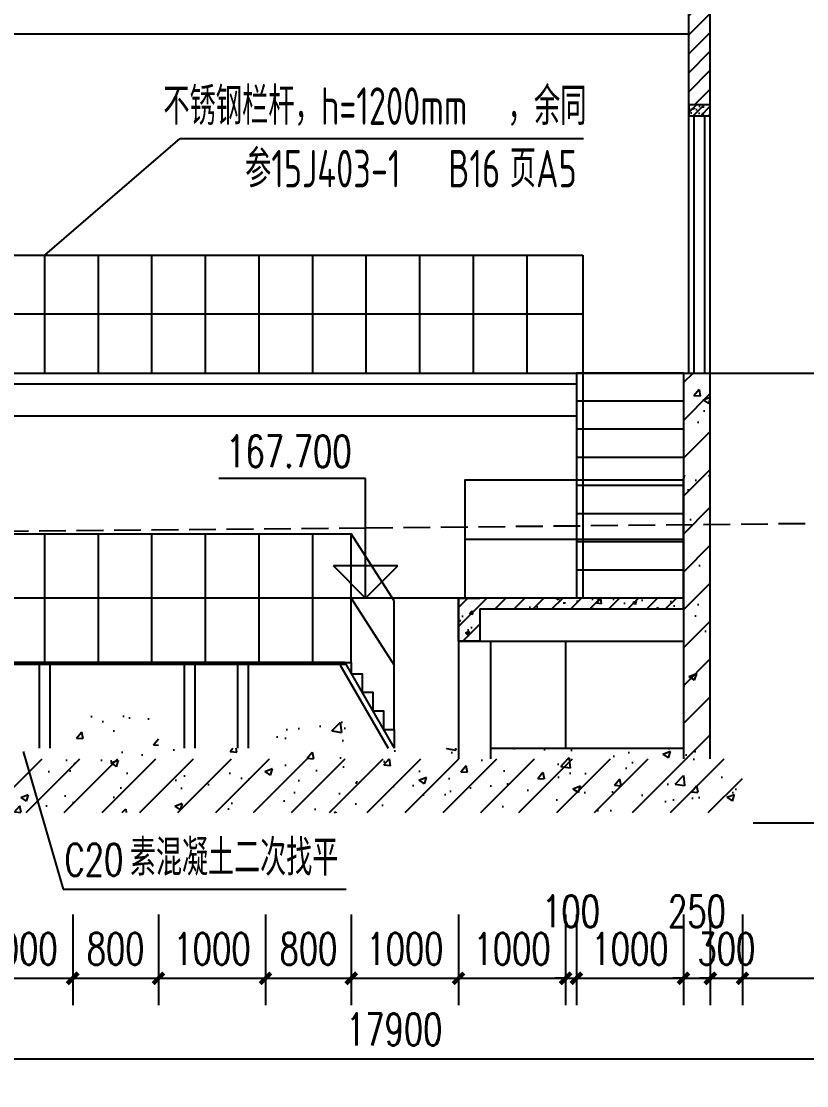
# Model space of a CAD drawing. Header units: millimetres. Extents: x -725 to 2274960, y -506 to 2980382.
# Drawn here: x 2093242 to 2100571, y 2670922 to 2680850 of the extents above; entities that cross this region are included whole.
import ezdxf

# ---------------------------------------------------------------- set-up
doc = ezdxf.new("R2010")
doc.units = ezdxf.units.MM
doc.header["$LTSCALE"] = 1000
doc.linetypes.add('DASH', pattern=[0.35, 0.25, -0.1])
doc.linetypes.add('DOTE', pattern=[2.42, 2, -0.2, 0.02, -0.2])
for name, color, linetype in [('02', 1, 'Continuous'), ('4', 1, 'Continuous'), ('DIM_LEAD', 3, 'Continuous'), ('DOTE', 1, 'DOTE'), ('PUB_DIM', 3, 'Continuous'), ('STAIR', 2, 'Continuous'), ('TWT_DIM', 3, 'Continuous'), ('YHJ_剖面_梁板', 4, 'Continuous'), ('YHJ_平面_砖墙', 4, 'Continuous'), ('YHJ_标高', 3, 'Continuous'), ('YHJ_楼梯', 52, 'Continuous'), ('YHJ_看线', 144, 'Continuous'), ('YHJ_门窗细线', 160, 'Continuous'), ('附属构件', 6, 'Continuous')]:
    doc.layers.add(name, color=color, linetype=linetype)
doc.styles.add('_TCH_DIM', font='SIMPLEX', dxfattribs={"bigfont": 'GBCBIG'})
doc.styles.add('_TCH_DIM_T3', font='SIMPLEX', dxfattribs={"width": 0.705882, "bigfont": 'GBCBIG'})
doc.styles.add('TSSD_Rein', font='tssdeng.shx', dxfattribs={"width": 0.7, "bigfont": 'hztxt.shx'})
doc.dimstyles.new('_TCH_ARCH_M_M&&100', dxfattribs={"dimtxt": 297.5, "dimasz": 100, "dimexe": 250, "dimexo": 300, "dimgap": 126.25, "dimtad": 1, "dimdec": 0, "dimzin": 0, "dimdsep": 46, "dimtxsty": '_TCH_DIM_T3', "dimblk": 'ARCHTICK', "dimcen": 0.09, "dimclrt": 7, "dimazin": 2, "dimtfac": 1, "dimtdec": 0, "dimtix": 1, "dimtmove": 2, "dimatfit": 3, "dimfxl": 75, "dimtolj": 1, "dimtzin": 0, "dimarcsym": 0})
doc.dimstyles.new('_TWT_ARCH&&100', dxfattribs={"dimtxt": 297.5, "dimasz": 100, "dimexe": 250, "dimexo": 300, "dimgap": 126.25, "dimtad": 1, "dimdec": 0, "dimzin": 0, "dimdsep": 46, "dimtxsty": '_TCH_DIM_T3', "dimblk": 'ARCHTICK', "dimcen": 0.09, "dimclrt": 7, "dimazin": 2, "dimtfac": 1, "dimtdec": 0, "dimtix": 1, "dimtmove": 2, "dimatfit": 3, "dimfxl": 75, "dimtolj": 1, "dimtzin": 0, "dimarcsym": 0})

# ---------------------------------------------------------------- blocks, each defined once
blk = doc.blocks.new('_ArchTick')
at = {"color": 0, "linetype": 'ByBlock', "const_width": 0.4}
blk.add_lwpolyline([(-0.5, -0.5), (0.5, 0.5)], dxfattribs=at)
blk = doc.blocks.new('*D216')
at = {"layer": 'Defpoints', "color": 0, "transparency": 16777216}
for p in [(2087771.6, 2672419.9), (2105671.6, 2672419.9), (2105671.6, 2671172.4)]:
    blk.add_point(p, dxfattribs=at)
at = {"layer": 'TWT_DIM', "color": 0, "lineweight": -2, "transparency": 16777216}
for p, q in [((2087771.6, 2672119.9), (2087771.6, 2670922.4)), ((2105671.6, 2672119.9), (2105671.6, 2670922.4)), ((2087771.6, 2671172.4), (2105671.6, 2671172.4))]:
    blk.add_line(p, q, dxfattribs=at)
at = {"layer": 'TWT_DIM', "color": 0, "lineweight": -2, "transparency": 16777216, "xscale": 100, "yscale": 100, "zscale": 100, "rotation": 180}
blk.add_blockref('_ArchTick', (2087771.6, 2671172.4), dxfattribs=at)
at = {"layer": 'TWT_DIM', "color": 0, "lineweight": -2, "transparency": 16777216, "xscale": 100, "yscale": 100, "zscale": 100}
blk.add_blockref('_ArchTick', (2105671.6, 2671172.4), dxfattribs=at)
at = {"layer": 'TWT_DIM', "color": 7, "transparency": 16777216, "insert": (2096721.6, 2671447.4), "char_height": 297.5, "attachment_point": 5, "style": '_TCH_DIM_T3'}
blk.add_mtext('\\A1;17900', dxfattribs=at)
blk = doc.blocks.new('*D230')
at = {"layer": 'Defpoints', "color": 0, "transparency": 16777216}
for p in [(2099971.6, 2672819.9), (2105671.6, 2672819.9), (2105671.6, 2671924.1)]:
    blk.add_point(p, dxfattribs=at)
at = {"layer": 'PUB_DIM', "color": 0, "lineweight": -2, "transparency": 16777216}
for p, q in [((2099971.6, 2672519.9), (2099971.6, 2671674.1)), ((2105671.6, 2672519.9), (2105671.6, 2671674.1)), ((2099971.6, 2671924.1), (2105671.6, 2671924.1))]:
    blk.add_line(p, q, dxfattribs=at)
at = {"layer": 'PUB_DIM', "color": 0, "lineweight": -2, "transparency": 16777216, "xscale": 100, "yscale": 100, "zscale": 100, "rotation": 180}
blk.add_blockref('_ArchTick', (2099971.6, 2671924.1), dxfattribs=at)
at = {"layer": 'PUB_DIM', "color": 0, "lineweight": -2, "transparency": 16777216, "xscale": 100, "yscale": 100, "zscale": 100}
blk.add_blockref('_ArchTick', (2105671.6, 2671924.1), dxfattribs=at)
at = {"layer": 'PUB_DIM', "color": 7, "transparency": 16777216, "insert": (2102821.6, 2672199.1), "char_height": 297.5, "attachment_point": 5, "style": '_TCH_DIM_T3'}
blk.add_mtext('\\A1;5700', dxfattribs=at)
blk = doc.blocks.new('*D231')
at = {"layer": 'Defpoints', "color": 0, "transparency": 16777216}
for p in [(2099671.6, 2672819.9), (2099971.6, 2672819.9), (2099971.6, 2671924.1)]:
    blk.add_point(p, dxfattribs=at)
at = {"layer": 'PUB_DIM', "color": 0, "lineweight": -2, "transparency": 16777216}
for p, q in [((2099671.6, 2672519.9), (2099671.6, 2671674.1)), ((2099971.6, 2672519.9), (2099971.6, 2671674.1)), ((2099671.6, 2671924.1), (2099571.6, 2671924.1)), ((2099671.6, 2671924.1), (2099971.6, 2671924.1)), ((2099971.6, 2671924.1), (2100071.6, 2671924.1))]:
    blk.add_line(p, q, dxfattribs=at)
at = {"layer": 'PUB_DIM', "color": 0, "lineweight": -2, "transparency": 16777216, "xscale": 100, "yscale": 100, "zscale": 100}
blk.add_blockref('_ArchTick', (2099671.6, 2671924.1), dxfattribs=at)
at = {"layer": 'PUB_DIM', "color": 0, "lineweight": -2, "transparency": 16777216, "xscale": 100, "yscale": 100, "zscale": 100, "rotation": 180}
blk.add_blockref('_ArchTick', (2099971.6, 2671924.1), dxfattribs=at)
at = {"layer": 'PUB_DIM', "color": 7, "transparency": 16777216, "insert": (2099821.6, 2672199.1), "char_height": 297.5, "attachment_point": 5, "style": '_TCH_DIM_T3'}
blk.add_mtext('\\A1;300', dxfattribs=at)
blk = doc.blocks.new('*D232')
at = {"layer": 'Defpoints', "color": 0, "transparency": 16777216}
for p in [(2099421.6, 2672819.9), (2099671.6, 2672819.9), (2099671.6, 2671924.1)]:
    blk.add_point(p, dxfattribs=at)
at = {"layer": 'PUB_DIM', "color": 0, "lineweight": -2, "transparency": 16777216}
for p, q in [((2099421.6, 2672519.9), (2099421.6, 2671674.1)), ((2099671.6, 2672519.9), (2099671.6, 2671674.1)), ((2099421.6, 2671924.1), (2099321.6, 2671924.1)), ((2099421.6, 2671924.1), (2099671.6, 2671924.1)), ((2099671.6, 2671924.1), (2099771.6, 2671924.1))]:
    blk.add_line(p, q, dxfattribs=at)
at = {"layer": 'PUB_DIM', "color": 0, "lineweight": -2, "transparency": 16777216, "xscale": 100, "yscale": 100, "zscale": 100}
blk.add_blockref('_ArchTick', (2099421.6, 2671924.1), dxfattribs=at)
at = {"layer": 'PUB_DIM', "color": 0, "lineweight": -2, "transparency": 16777216, "xscale": 100, "yscale": 100, "zscale": 100, "rotation": 180}
blk.add_blockref('_ArchTick', (2099671.6, 2671924.1), dxfattribs=at)
at = {"layer": 'PUB_DIM', "color": 7, "transparency": 16777216, "insert": (2099546.6, 2672549.1), "char_height": 297.5, "attachment_point": 5, "style": '_TCH_DIM_T3'}
blk.add_mtext('\\A1;250', dxfattribs=at)
blk = doc.blocks.new('*D233')
at = {"layer": 'Defpoints', "color": 0, "transparency": 16777216}
for p in [(2098421.6, 2672819.9), (2099421.6, 2672819.9), (2099421.6, 2671924.1)]:
    blk.add_point(p, dxfattribs=at)
at = {"layer": 'PUB_DIM', "color": 0, "lineweight": -2, "transparency": 16777216}
for p, q in [((2098421.6, 2672519.9), (2098421.6, 2671674.1)), ((2099421.6, 2672519.9), (2099421.6, 2671674.1)), ((2098421.6, 2671924.1), (2099421.6, 2671924.1))]:
    blk.add_line(p, q, dxfattribs=at)
at = {"layer": 'PUB_DIM', "color": 0, "lineweight": -2, "transparency": 16777216, "xscale": 100, "yscale": 100, "zscale": 100, "rotation": 180}
blk.add_blockref('_ArchTick', (2098421.6, 2671924.1), dxfattribs=at)
at = {"layer": 'PUB_DIM', "color": 0, "lineweight": -2, "transparency": 16777216, "xscale": 100, "yscale": 100, "zscale": 100}
blk.add_blockref('_ArchTick', (2099421.6, 2671924.1), dxfattribs=at)
at = {"layer": 'PUB_DIM', "color": 7, "transparency": 16777216, "insert": (2098921.6, 2672199.1), "char_height": 297.5, "attachment_point": 5, "style": '_TCH_DIM_T3'}
blk.add_mtext('\\A1;1000', dxfattribs=at)
blk = doc.blocks.new('*D234')
at = {"layer": 'Defpoints', "color": 0, "transparency": 16777216}
for p in [(2098321.6, 2672819.9), (2098421.6, 2672819.9), (2098421.6, 2671924.1)]:
    blk.add_point(p, dxfattribs=at)
at = {"layer": 'PUB_DIM', "color": 0, "lineweight": -2, "transparency": 16777216}
for p, q in [((2098321.6, 2672519.9), (2098321.6, 2671674.1)), ((2098421.6, 2672519.9), (2098421.6, 2671674.1)), ((2098321.6, 2671924.1), (2098221.6, 2671924.1)), ((2098321.6, 2671924.1), (2098421.6, 2671924.1)), ((2098421.6, 2671924.1), (2098521.6, 2671924.1))]:
    blk.add_line(p, q, dxfattribs=at)
at = {"layer": 'PUB_DIM', "color": 0, "lineweight": -2, "transparency": 16777216, "xscale": 100, "yscale": 100, "zscale": 100}
blk.add_blockref('_ArchTick', (2098321.6, 2671924.1), dxfattribs=at)
at = {"layer": 'PUB_DIM', "color": 0, "lineweight": -2, "transparency": 16777216, "xscale": 100, "yscale": 100, "zscale": 100, "rotation": 180}
blk.add_blockref('_ArchTick', (2098421.6, 2671924.1), dxfattribs=at)
at = {"layer": 'PUB_DIM', "color": 7, "transparency": 16777216, "insert": (2098371.6, 2672549.1), "char_height": 297.5, "attachment_point": 5, "style": '_TCH_DIM_T3'}
blk.add_mtext('\\A1;100', dxfattribs=at)
blk = doc.blocks.new('*D235')
at = {"layer": 'Defpoints', "color": 0, "transparency": 16777216}
for p in [(2097321.6, 2672819.9), (2098321.6, 2672819.9), (2098321.6, 2671924.1)]:
    blk.add_point(p, dxfattribs=at)
at = {"layer": 'PUB_DIM', "color": 0, "lineweight": -2, "transparency": 16777216}
for p, q in [((2097321.6, 2672519.9), (2097321.6, 2671674.1)), ((2098321.6, 2672519.9), (2098321.6, 2671674.1)), ((2097321.6, 2671924.1), (2098321.6, 2671924.1))]:
    blk.add_line(p, q, dxfattribs=at)
at = {"layer": 'PUB_DIM', "color": 0, "lineweight": -2, "transparency": 16777216, "xscale": 100, "yscale": 100, "zscale": 100, "rotation": 180}
blk.add_blockref('_ArchTick', (2097321.6, 2671924.1), dxfattribs=at)
at = {"layer": 'PUB_DIM', "color": 0, "lineweight": -2, "transparency": 16777216, "xscale": 100, "yscale": 100, "zscale": 100}
blk.add_blockref('_ArchTick', (2098321.6, 2671924.1), dxfattribs=at)
at = {"layer": 'PUB_DIM', "color": 7, "transparency": 16777216, "insert": (2097821.6, 2672199.1), "char_height": 297.5, "attachment_point": 5, "style": '_TCH_DIM_T3'}
blk.add_mtext('\\A1;1000', dxfattribs=at)
blk = doc.blocks.new('*D236')
at = {"layer": 'Defpoints', "color": 0, "transparency": 16777216}
for p in [(2096321.6, 2672819.9), (2097321.6, 2672819.9), (2097321.6, 2671924.1)]:
    blk.add_point(p, dxfattribs=at)
at = {"layer": 'PUB_DIM', "color": 0, "lineweight": -2, "transparency": 16777216}
for p, q in [((2096321.6, 2672519.9), (2096321.6, 2671674.1)), ((2097321.6, 2672519.9), (2097321.6, 2671674.1)), ((2096321.6, 2671924.1), (2097321.6, 2671924.1))]:
    blk.add_line(p, q, dxfattribs=at)
at = {"layer": 'PUB_DIM', "color": 0, "lineweight": -2, "transparency": 16777216, "xscale": 100, "yscale": 100, "zscale": 100, "rotation": 180}
blk.add_blockref('_ArchTick', (2096321.6, 2671924.1), dxfattribs=at)
at = {"layer": 'PUB_DIM', "color": 0, "lineweight": -2, "transparency": 16777216, "xscale": 100, "yscale": 100, "zscale": 100}
blk.add_blockref('_ArchTick', (2097321.6, 2671924.1), dxfattribs=at)
at = {"layer": 'PUB_DIM', "color": 7, "transparency": 16777216, "insert": (2096821.6, 2672199.1), "char_height": 297.5, "attachment_point": 5, "style": '_TCH_DIM_T3'}
blk.add_mtext('\\A1;1000', dxfattribs=at)
blk = doc.blocks.new('*D237')
at = {"layer": 'Defpoints', "color": 0, "transparency": 16777216}
for p in [(2095521.6, 2672819.9), (2096321.6, 2672819.9), (2096321.6, 2671924.1)]:
    blk.add_point(p, dxfattribs=at)
at = {"layer": 'PUB_DIM', "color": 0, "lineweight": -2, "transparency": 16777216}
for p, q in [((2095521.6, 2672519.9), (2095521.6, 2671674.1)), ((2096321.6, 2672519.9), (2096321.6, 2671674.1)), ((2095521.6, 2671924.1), (2096321.6, 2671924.1))]:
    blk.add_line(p, q, dxfattribs=at)
at = {"layer": 'PUB_DIM', "color": 0, "lineweight": -2, "transparency": 16777216, "xscale": 100, "yscale": 100, "zscale": 100, "rotation": 180}
blk.add_blockref('_ArchTick', (2095521.6, 2671924.1), dxfattribs=at)
at = {"layer": 'PUB_DIM', "color": 0, "lineweight": -2, "transparency": 16777216, "xscale": 100, "yscale": 100, "zscale": 100}
blk.add_blockref('_ArchTick', (2096321.6, 2671924.1), dxfattribs=at)
at = {"layer": 'PUB_DIM', "color": 7, "transparency": 16777216, "insert": (2095921.6, 2672199.1), "char_height": 297.5, "attachment_point": 5, "style": '_TCH_DIM_T3'}
blk.add_mtext('\\A1;800', dxfattribs=at)
blk = doc.blocks.new('*D238')
at = {"layer": 'Defpoints', "color": 0, "transparency": 16777216}
for p in [(2094521.6, 2672819.9), (2095521.6, 2672819.9), (2095521.6, 2671924.1)]:
    blk.add_point(p, dxfattribs=at)
at = {"layer": 'PUB_DIM', "color": 0, "lineweight": -2, "transparency": 16777216}
for p, q in [((2094521.6, 2672519.9), (2094521.6, 2671674.1)), ((2095521.6, 2672519.9), (2095521.6, 2671674.1)), ((2094521.6, 2671924.1), (2095521.6, 2671924.1))]:
    blk.add_line(p, q, dxfattribs=at)
at = {"layer": 'PUB_DIM', "color": 0, "lineweight": -2, "transparency": 16777216, "xscale": 100, "yscale": 100, "zscale": 100, "rotation": 180}
blk.add_blockref('_ArchTick', (2094521.6, 2671924.1), dxfattribs=at)
at = {"layer": 'PUB_DIM', "color": 0, "lineweight": -2, "transparency": 16777216, "xscale": 100, "yscale": 100, "zscale": 100}
blk.add_blockref('_ArchTick', (2095521.6, 2671924.1), dxfattribs=at)
at = {"layer": 'PUB_DIM', "color": 7, "transparency": 16777216, "insert": (2095021.6, 2672199.1), "char_height": 297.5, "attachment_point": 5, "style": '_TCH_DIM_T3'}
blk.add_mtext('\\A1;1000', dxfattribs=at)
blk = doc.blocks.new('*D239')
at = {"layer": 'Defpoints', "color": 0, "transparency": 16777216}
for p in [(2093721.6, 2672819.9), (2094521.6, 2672819.9), (2094521.6, 2671924.1)]:
    blk.add_point(p, dxfattribs=at)
at = {"layer": 'PUB_DIM', "color": 0, "lineweight": -2, "transparency": 16777216}
for p, q in [((2093721.6, 2672519.9), (2093721.6, 2671674.1)), ((2094521.6, 2672519.9), (2094521.6, 2671674.1)), ((2093721.6, 2671924.1), (2094521.6, 2671924.1))]:
    blk.add_line(p, q, dxfattribs=at)
at = {"layer": 'PUB_DIM', "color": 0, "lineweight": -2, "transparency": 16777216, "xscale": 100, "yscale": 100, "zscale": 100, "rotation": 180}
blk.add_blockref('_ArchTick', (2093721.6, 2671924.1), dxfattribs=at)
at = {"layer": 'PUB_DIM', "color": 0, "lineweight": -2, "transparency": 16777216, "xscale": 100, "yscale": 100, "zscale": 100}
blk.add_blockref('_ArchTick', (2094521.6, 2671924.1), dxfattribs=at)
at = {"layer": 'PUB_DIM', "color": 7, "transparency": 16777216, "insert": (2094121.6, 2672199.1), "char_height": 297.5, "attachment_point": 5, "style": '_TCH_DIM_T3'}
blk.add_mtext('\\A1;800', dxfattribs=at)
blk = doc.blocks.new('*D240')
at = {"layer": 'Defpoints', "color": 0, "transparency": 16777216}
for p in [(2092721.6, 2672819.9), (2093721.6, 2672819.9), (2093721.6, 2671924.1)]:
    blk.add_point(p, dxfattribs=at)
at = {"layer": 'PUB_DIM', "color": 0, "lineweight": -2, "transparency": 16777216}
for p, q in [((2092721.6, 2672519.9), (2092721.6, 2671674.1)), ((2093721.6, 2672519.9), (2093721.6, 2671674.1)), ((2092721.6, 2671924.1), (2093721.6, 2671924.1))]:
    blk.add_line(p, q, dxfattribs=at)
at = {"layer": 'PUB_DIM', "color": 0, "lineweight": -2, "transparency": 16777216, "xscale": 100, "yscale": 100, "zscale": 100, "rotation": 180}
blk.add_blockref('_ArchTick', (2092721.6, 2671924.1), dxfattribs=at)
at = {"layer": 'PUB_DIM', "color": 0, "lineweight": -2, "transparency": 16777216, "xscale": 100, "yscale": 100, "zscale": 100}
blk.add_blockref('_ArchTick', (2093721.6, 2671924.1), dxfattribs=at)
at = {"layer": 'PUB_DIM', "color": 7, "transparency": 16777216, "insert": (2093221.6, 2672199.1), "char_height": 297.5, "attachment_point": 5, "style": '_TCH_DIM_T3'}
blk.add_mtext('\\A1;1000', dxfattribs=at)

msp = doc.modelspace()

# ---------------------------------------------------------------- hatches: boundary and pattern name
h = msp.add_hatch()
h.set_pattern_fill('钢筋混凝土', color=8, scale=20)
h.set_pattern_definition([(45, (-400403.707, -213522.38), (-35.35533906, 35.35533906), []), (50, (-400403.71, -213522.38), (143.4520365, -12.550427), [15, -165]), (355, (-400403.71, -213522.38), (-27.750267, 150.438427), [12, -132]), (100.4514, (-400391.75, -213523.42), (115.7018763, 137.8879084), [12.748038, -140.2284224]), (46.1842, (-400403.7, -213482.38), (213.44821, -33.103803), [22.5, -247.5]), (96.6356, (-400385.92, -213485.14), (186.932541, 194.823574), [19.122058, -210.3426]), (351.1842, (-400403.7, -213482.38), (186.932389, 194.82372), [18, -198]), (21, (-400383.71, -213492.38), (119.3814104, -80.523778), [15, -165]), (326, (-400383.71, -213492.38), (48.6630664, 145.030009), [12, -132]), (71.4514, (-400373.76, -213499.09), (168.0445257, 64.5060993), [12.748038, -140.2284224]), (37.5, (-400403.71, -213522.38), (2.43197106, 66.5787708), [0, -130.4, 0, -134, 0, -132.5]), (7.5, (-400403.71, -213522.38), (52.6139075, 78.8823424), [0, -76.4, 0, -127.4, 0, -50.5]), (327.5, (-400448.31, -213522.38), (106.7644872, -4.51097435), [0, -50, 0, -156, 0, -207]), (317.5, (-400468.31, -213522.38), (116.6372339, 20.0209965), [0, -65, 0, -103.6, 0, -147])])
h.paths.add_polyline_path([(2099471.554, 2679969.9065), (2099671.554, 2679969.9065), (2099671.554, 2680069.9065), (2099471.554, 2680069.9065)])
at = {"layer": 'YHJ_剖面_梁板'}
h = msp.add_hatch(dxfattribs=at)
h.set_pattern_fill('普通砖', color=8, scale=50)
h.set_pattern_definition([(45, (-125085.27, 1674.12), (-88.388383, 88.388383), [])])
h.paths.add_polyline_path([(2099471.554, 2680069.9065), (2099571.554, 2680069.9065), (2099571.554, 2680969.9065), (2099471.554, 2680969.9065)])
h.paths.add_polyline_path([(2099671.554, 2680969.9065), (2099571.554, 2680969.9065), (2099571.554, 2680069.9065), (2099671.554, 2680069.9065)])
h.paths.add_polyline_path([(2105471.554, 2680469.9065), (2105571.554, 2680469.9065), (2105571.554, 2681069.9065), (2105471.554, 2681069.9065)])
h.paths.add_polyline_path([(2105571.554, 2680469.9065), (2105671.554, 2680469.9065), (2105671.554, 2681069.9065), (2105571.554, 2681069.9065)])
h.paths.add_polyline_path([(2105571.554, 2678469.9065), (2105471.554, 2678469.9065), (2105471.554, 2677569.9065), (2105571.554, 2677569.9065)])
h.paths.add_polyline_path([(2105671.554, 2678469.9065), (2105571.554, 2678469.9065), (2105571.554, 2677569.9065), (2105671.554, 2677569.9065)])
h = msp.add_hatch(dxfattribs=at)
h.set_pattern_fill('钢筋混凝土', color=8, scale=100)
h.set_pattern_definition([(45, (0, 0), (-176.776695, 176.776695), []), (50, (0, 0), (717.26018, -62.75213), [75, -825]), (355, (0, 0), (-138.75133, 752.19213), [60, -660]), (100.4514, (59.8, -5.2), (578.50938, 689.43954), [63.74019, -701.14211]), (46.1842, (0, 200), (1067.24105, -165.51901), [112.5, -1237.5]), (96.6356, (88.9, 186.2), (934.6627, 974.11787), [95.6103, -1051.713]), (351.1842, (0, 200), (934.66195, 974.1186), [90, -990]), (21, (100, 150), (596.90705, -402.61889), [75, -825]), (326, (100, 150), (243.31533, 725.15005), [60, -660]), (71.4514, (149.74, 116.45), (840.22263, 322.5305), [63.74019, -701.14211]), (37.5, (0, 0), (12.159855, 332.893854), [0, -652, 0, -670, 0, -662.5]), (7.5, (0, 0), (263.069537, 394.411712), [0, -382, 0, -637, 0, -252.5]), (327.5, (-223, 0), (533.822436, -22.554872), [0, -250, 0, -780, 0, -1035]), (317.5, (-323, 0), (583.18617, 100.10498), [0, -325, 0, -518, 0, -735])])
h.paths.add_polyline_path([(2099971.554, 2673969.9065), (2099671.554, 2673969.9065), (2099671.554, 2676155.2085), (2099421.554, 2676152.6687), (2099421.554, 2675469.9065), (2099421.554, 2675369.9065), (2099421.554, 2673969.9065), (2088021.554, 2673969.9065), (2088021.554, 2674324.0681), (2087771.554, 2674324.0681), (2087771.554, 2673969.9065), (2087471.554, 2673969.9065), (2087471.554, 2673469.9065), (2099971.554, 2673469.9065)])
h.paths.add_polyline_path([(2088021.554, 2677569.9065), (2087871.554, 2677569.9065), (2087771.554, 2677569.9065), (2087771.554, 2675916.4169), (2088021.554, 2675907.0663)])
h.paths.add_polyline_path([(2088021.554, 2675907.0663), (2087771.554, 2675916.4169), (2087771.554, 2674875.7781), (2088021.554, 2674875.7781)], flags=17)
h.paths.add_polyline_path([(2099671.554, 2677569.9065), (2099421.554, 2677569.9065), (2099421.554, 2676152.6687), (2099671.554, 2676155.2085)])
h = msp.add_hatch(dxfattribs=at)
h.set_pattern_fill('钢筋混凝土', color=8, scale=50)
h.set_pattern_definition([(45, (0, 0), (-88.3883476, 88.3883476), []), (50, (0, 0), (358.630091, -31.376067), [37.5, -412.5]), (355, (0, 0), (-69.375667, 376.096067), [30, -330]), (100.4514, (29.9, -2.6), (289.25469, 344.71977), [31.870095, -350.571056]), (46.1842, (0, 100), (533.620524, -82.75951), [56.25, -618.75]), (96.6356, (44.47, 93.1), (467.33135, 487.058935), [47.80514, -525.8565]), (351.1842, (0, 100), (467.33097, 487.0593), [45, -495]), (21, (50, 75), (298.453526, -201.309445), [37.5, -412.5]), (326, (50, 75), (121.657666, 362.575023), [30, -330]), (71.4514, (74.87, 58.22), (420.111314, 161.26525), [31.870095, -350.571056]), (37.5, (0, 0), (6.0799277, 166.446927), [0, -326, 0, -335, 0, -331.25]), (7.5, (0, 0), (131.534769, 197.205856), [0, -191, 0, -318.5, 0, -126.25]), (327.5, (-111.5, 0), (266.911218, -11.277436), [0, -125, 0, -390, 0, -517.5]), (317.5, (-161.5, 0), (291.593085, 50.052491), [0, -162.5, 0, -259, 0, -367.5])])
h.paths.add_polyline_path([(2097521.554, 2675469.9065), (2097321.554, 2675469.9065), (2097321.554, 2675069.9065), (2097521.554, 2675069.9065)])
h.paths.add_polyline_path([(2099421.554, 2675469.9065), (2097521.554, 2675469.9065), (2097521.554, 2675369.9065), (2099421.554, 2675369.9065)])
h = msp.add_hatch(dxfattribs=at)
h.set_pattern_fill('混凝土', color=8, scale=100)
h.set_pattern_definition([(50, (0, 0), (717.26018, -62.75213), [75, -825]), (355, (0, 0), (-138.75133, 752.19213), [60, -660]), (100.4514, (59.8, -5.2), (578.50938, 689.43954), [63.74019, -701.14211]), (46.1842, (0, 200), (1067.24105, -165.51901), [112.5, -1237.5]), (96.6356, (88.9, 186.2), (934.6627, 974.11787), [95.6103, -1051.713]), (351.1842, (0, 200), (934.66195, 974.1186), [90, -990]), (21, (100, 150), (596.90705, -402.61889), [75, -825]), (326, (100, 150), (243.31533, 725.15005), [60, -660]), (71.4514, (149.74, 116.45), (840.22263, 322.5305), [63.74019, -701.14211]), (37.5, (0, 0), (12.159855, 332.893854), [0, -652, 0, -670, 0, -662.5]), (7.5, (0, 0), (263.069537, 394.411712), [0, -382, 0, -637, 0, -252.5]), (327.5, (-223, 0), (533.822436, -22.554872), [0, -250, 0, -780, 0, -1035]), (317.5, (-323, 0), (583.18617, 100.10498), [0, -325, 0, -518, 0, -735])])
h.paths.add_polyline_path([(2090721.554, 2674369.9065), (2089721.554, 2674369.9065), (2089721.554, 2673969.9065), (2090721.554, 2673969.9065), (2090721.554, 2674069.9065)])
h.paths.add_polyline_path([(2089621.554, 2674069.9065), (2088021.554, 2674069.9065), (2088021.554, 2673969.9065), (2089621.554, 2673969.9065)])
h.paths.add_polyline_path([(2091621.554, 2674069.9065), (2090821.554, 2674069.9065), (2090821.554, 2673969.9065), (2091621.554, 2673969.9065)])
h.paths.add_polyline_path([(2092721.554, 2674369.9065), (2091721.554, 2674369.9065), (2091721.554, 2673969.9065), (2092721.554, 2673969.9065), (2092721.554, 2674069.9065)])
h.paths.add_polyline_path([(2093621.554, 2674069.9065), (2093421.554, 2674069.9065), (2092821.554, 2674069.9065), (2092821.554, 2673969.9065), (2093621.554, 2673969.9065)])
h.paths.add_polyline_path([(2094521.554, 2674369.9065), (2093721.554, 2674369.9065), (2093721.554, 2673969.9065), (2094521.554, 2673969.9065)])
h.paths.add_polyline_path([(2095421.554, 2674069.9065), (2094621.554, 2674069.9065), (2094621.554, 2673969.9065), (2095421.554, 2673969.9065)])
h.paths.add_polyline_path([(2096321.554, 2674369.9065), (2095521.554, 2674369.9065), (2095521.554, 2673969.9065), (2096321.554, 2673969.9065), (2096321.554, 2674069.9065)])
h.paths.add_polyline_path([(2097321.554, 2674069.9065), (2096421.554, 2674069.9065), (2096421.554, 2673969.9065), (2097321.554, 2673969.9065)])
h.paths.add_polyline_path([(2099421.554, 2674069.9065), (2097621.554, 2674069.9065), (2097621.554, 2673969.9065), (2099421.554, 2673969.9065)])

# ---------------------------------------------------------------- linework, layer by layer
at = {"layer": '02', "const_width": 20}
msp.add_lwpolyline([(2087971.554, 2680731.33), (2099471.554, 2680731.33)], dxfattribs=at)
at = {"layer": '4', "color": 14}
for points in [[(2096261.554, 2674869.9065), (2090961.554, 2674869.9065)], [(2096261.554, 2674849.9065), (2090961.554, 2674849.9065)], [(2093411.554, 2674069.9065), (2093411.554, 2674849.9065)], [(2093511.554, 2674069.9065), (2093511.554, 2674849.9065)], [(2094761.554, 2674869.9065), (2094761.554, 2674069.9065)], [(2094861.554, 2674869.9065), (2094861.554, 2674069.9065)], [(2095261.554, 2674069.9065), (2095261.554, 2674849.9065)], [(2095361.554, 2674069.9065), (2095361.554, 2674869.9065)], [(2096218.2087, 2674844.983), (2096663.8776, 2674069.9065)], [(2096261.554, 2674869.9065), (2096721.554, 2674069.9065)], [(2096261.554, 2674869.9065), (2096321.554, 2674869.9065)], [(2096321.554, 2674869.9065), (2096321.554, 2674765.5587)], [(2096321.554, 2674765.5587), (2096421.554, 2674765.5587), (2096421.554, 2674591.6457)], [(2096421.554, 2674591.6457), (2096521.554, 2674591.6457), (2096521.554, 2674417.7326)], [(2096521.554, 2674417.7326), (2096621.554, 2674417.7326), (2096621.554, 2674243.8196)], [(2096621.554, 2674243.8196), (2096721.554, 2674243.8196), (2096721.554, 2674069.9065)]]:
    msp.add_lwpolyline(points, dxfattribs=at)
at = {"layer": 'DIM_LEAD'}
for p, q in [((2093461.554, 2678669.9065), (2094724.9861, 2679756.0887)), ((2094724.9861, 2679756.0887), (2098489.4046, 2679756.0887)), ((2093259.4002, 2674039.4248), (2093632.4028, 2672754.1397)), ((2093632.4028, 2672754.1397), (2096273.9522, 2672754.1397))]:
    msp.add_line(p, q, dxfattribs=at)
at = {"layer": 'DOTE', "linetype": 'DOTE'}
msp.add_line((2086871.554, 2677569.9065), (2106571.554, 2677569.9065), dxfattribs=at)
at = {"layer": 'STAIR'}
for points in [[(2098321.554, 2675069.9065), (2098321.554, 2674069.9065)], [(2098321.554, 2673969.9065), (2098321.554, 2673969.8765)]]:
    msp.add_lwpolyline(points, dxfattribs=at)
at = {"layer": 'YHJ_剖面_梁板'}
for points in [[(2099471.554, 2677569.9065), (2099471.554, 2680969.9065)], [(2099671.554, 2677569.9065), (2099671.554, 2680969.9065)], [(2099421.554, 2677569.9065), (2099421.554, 2673969.9065)], [(2099671.554, 2673969.9065), (2099671.554, 2677569.9065)], [(2097521.554, 2675369.9065), (2099421.554, 2675369.9065), (2099421.554, 2675469.9065), (2097321.554, 2675469.9065), (2097321.554, 2675369.9065)], [(2097521.554, 2675369.9065), (2097521.554, 2675069.9065), (2097321.554, 2675069.9065), (2097321.554, 2675469.9065), (2097521.554, 2675469.9065)], [(2097321.554, 2675369.9065), (2097321.554, 2673969.9065)], [(2097321.554, 2675069.9065), (2099421.554, 2675069.9065)], [(2097621.554, 2675069.9065), (2097621.554, 2673969.9065)], [(2097621.554, 2674069.9065), (2099421.554, 2674069.9065)], [(2106721.554, 2673369.9065), (2100071.554, 2673369.9065)]]:
    msp.add_lwpolyline(points, dxfattribs=at)
msp.add_lwpolyline([(2099471.554, 2679969.9065), (2099671.554, 2679969.9065), (2099671.554, 2680069.9065), (2099471.554, 2680069.9065)], close=True, dxfattribs=at)
at = {"layer": 'YHJ_剖面_梁板', "color": 1, "linetype": 'DASH'}
msp.add_lwpolyline([(2112091.8818, 2676286.1687), (2108068.5705, 2676381.3453), (2102307.8103, 2676181.9901), (2096458.2013, 2676122.5642), (2092842.867, 2676091.2124), (2090322.4012, 2675821.0085), (2083812.4368, 2676064.4983), (2082632.7864, 2676121.6463)], dxfattribs=at)
at = {"layer": 'YHJ_剖面_梁板', "const_width": 0.0000001}
for points in [[(2093721.554, 2674369.9065), (2094521.554, 2674369.9065), (2094521.554, 2673969.9065), (2093721.554, 2673969.9065)], [(2095521.554, 2674369.9065), (2096321.554, 2674369.9065), (2096321.554, 2673969.9065), (2095521.554, 2673969.9065)]]:
    msp.add_lwpolyline(points, close=True, dxfattribs=at)
for points in [[(2092821.554, 2674069.9065), (2093421.554, 2674069.9065)], [(2093421.554, 2674069.9065), (2093621.554, 2674069.9065)], [(2093621.554, 2674069.9065), (2093621.554, 2673969.9065), (2093721.554, 2673969.9065), (2093721.554, 2674069.9065)], [(2094621.554, 2674069.9065), (2094621.554, 2673969.9065), (2094521.554, 2673969.9065), (2094521.554, 2674069.9065)], [(2094621.554, 2674069.9065), (2095421.554, 2674069.9065)], [(2095421.554, 2674069.9065), (2095421.554, 2673969.9065), (2095521.554, 2673969.9065), (2095521.554, 2674069.9065)], [(2096421.554, 2674069.9065), (2096421.554, 2673969.9065), (2096321.554, 2673969.9065), (2096321.554, 2674069.9065)], [(2096421.554, 2674069.9065), (2097321.554, 2674069.9065)], [(2088021.554, 2673969.9065), (2099421.554, 2673969.9065)], [(2099671.554, 2673969.9065), (2099971.554, 2673969.9065), (2099971.554, 2673469.9065)], [(2087471.554, 2673469.9065), (2087371.554, 2673469.9065), (2087371.554, 2673369.9065), (2099971.554, 2673369.9065), (2100071.554, 2673369.9065), (2100071.554, 2673469.9065), (2099971.554, 2673469.9065)], [(2087471.554, 2673469.9065), (2099971.554, 2673469.9065)]]:
    msp.add_lwpolyline(points, dxfattribs=at)
at = {"layer": 'YHJ_平面_砖墙'}
for points in [[(2089671.554, 2677569.9065), (2105671.554, 2677569.9065)], [(2088021.554, 2677469.9065), (2093771.554, 2677469.9065)], [(2093771.554, 2677469.9065), (2098421.554, 2677469.9065)]]:
    msp.add_lwpolyline(points, dxfattribs=at)
at = {"layer": 'YHJ_标高'}
for p, q in [((2096454.1132, 2676585.7249), (2095086.1132, 2676585.7249)), ((2096454.1132, 2675469.9065), (2096454.1132, 2676585.7249)), ((2096454.1132, 2675469.9065), (2096154.1132, 2675769.9065)), ((2096754.1132, 2675769.9065), (2096154.1132, 2675769.9065)), ((2096454.1132, 2675469.9065), (2096754.1132, 2675769.9065)), ((2097321.554, 2675469.9065), (2096154.1132, 2675469.9065))]:
    msp.add_line(p, q, dxfattribs=at)
at = {"layer": 'YHJ_楼梯'}
for p, q in [((2098421.554, 2677569.9065), (2098421.554, 2675469.9065)), ((2099421.554, 2677569.9065), (2098421.554, 2677569.9065)), ((2099421.554, 2677569.9065), (2099421.554, 2675469.9065)), ((2099421.554, 2677307.4065), (2098421.554, 2677307.4065)), ((2099421.554, 2677044.9065), (2098421.554, 2677044.9065)), ((2099421.554, 2676782.4065), (2098421.554, 2676782.4065)), ((2099421.554, 2676519.9065), (2098421.554, 2676519.9065)), ((2099421.554, 2676257.4065), (2098421.554, 2676257.4065)), ((2099421.554, 2675994.9065), (2098421.554, 2675994.9065)), ((2099421.554, 2675732.4065), (2098421.554, 2675732.4065)), ((2099421.554, 2675469.9065), (2098421.554, 2675469.9065))]:
    msp.add_line(p, q, dxfattribs=at)
at = {"layer": 'YHJ_看线'}
for points in [[(2088021.554, 2677169.9065), (2093771.554, 2677169.9065)], [(2093771.554, 2677169.9065), (2098421.554, 2677169.9065)]]:
    msp.add_lwpolyline(points, dxfattribs=at)
at = {"layer": 'YHJ_门窗细线'}
for p, q in [((2099471.554, 2677569.9065), (2099471.554, 2679969.9065)), ((2099521.554, 2677569.9065), (2099521.554, 2679969.9065)), ((2099621.554, 2677569.9065), (2099621.554, 2679969.9065)), ((2099671.554, 2677569.9065), (2099671.554, 2679969.9065))]:
    msp.add_line(p, q, dxfattribs=at)
at = {"layer": '附属构件'}
for points in [[(2087971.554, 2678669.9065), (2098481.554, 2678669.9065)], [(2093461.554, 2677569.9065), (2093461.554, 2678669.9065)], [(2093961.554, 2677569.9065), (2093961.554, 2678669.9065)], [(2094461.554, 2677569.9065), (2094461.554, 2678669.9065)], [(2094961.554, 2677569.9065), (2094961.554, 2678669.9065)], [(2095461.554, 2677569.9065), (2095461.554, 2678669.9065)], [(2095961.554, 2677569.9065), (2095961.554, 2678669.9065)], [(2096461.554, 2677569.9065), (2096461.554, 2678669.9065)], [(2096961.554, 2677569.9065), (2096961.554, 2678669.9065)], [(2097461.554, 2677569.9065), (2097461.554, 2678669.9065)], [(2097961.554, 2677569.9065), (2097961.554, 2678669.9065)], [(2098481.554, 2678669.9065), (2098481.554, 2675469.9065)], [(2098481.554, 2678119.9065), (2087971.554, 2678119.9065)], [(2099421.554, 2675469.9065), (2099421.554, 2676569.9065), (2097381.554, 2676569.9065), (2097381.554, 2675469.9065)], [(2090961.554, 2676069.9065), (2096321.554, 2676069.9065)], [(2093461.554, 2674869.9065), (2093461.554, 2676069.9065)], [(2093961.554, 2674869.9065), (2093961.554, 2676069.9065)], [(2094461.554, 2674869.9065), (2094461.554, 2676069.9065)], [(2094961.554, 2674869.9065), (2094961.554, 2676069.9065)], [(2095461.554, 2674869.9065), (2095461.554, 2676069.9065)], [(2095961.554, 2674869.9065), (2095961.554, 2676069.9065)], [(2096321.554, 2674869.9065), (2096321.554, 2676069.9065)], [(2096721.554, 2675443.8196), (2096321.554, 2676069.9065)], [(2097381.554, 2676019.9065), (2099421.554, 2676019.9065)], [(2096321.554, 2675469.9065), (2090961.554, 2675469.9065)], [(2096321.554, 2675469.9065), (2096721.554, 2674843.8196)], [(2096721.554, 2674243.8196), (2096721.554, 2675443.8196)]]:
    msp.add_lwpolyline(points, dxfattribs=at)

# ---------------------------------------------------------------- texts
at = {"layer": 'DIM_LEAD', "color": 7}
for s, height, style, width, p in [('不锈钢栏杆，', 350, 'TSSD_Rein', 0.7, (2094567.3165, 2679884.2504)), ('h=1200mm', 350, 'TSSD_Rein', 0.7, (2096037.3165, 2679884.2504)), ('，余同', 350, 'TSSD_Rein', 0.7, (2097780.5857, 2679884.2504)), ('参', 350, 'TSSD_Rein', 0.7, (2095330.3631, 2679301.0887)), ('15J403-1', 350, 'TSSD_Rein', 0.7, (2095575.3631, 2679301.0887)), ('B16', 350, 'TSSD_Rein', 0.7, (2097225.3661, 2679301.0887)), ('页', 350, 'TSSD_Rein', 0.7, (2097800.1738, 2679301.0887)), ('A5', 350, 'TSSD_Rein', 0.7, (2098045.1738, 2679301.0887)), ('C20', 297.5, '_TCH_DIM', 0.705882, (2093645.1225, 2672881.4801))]:
    msp.add_text(s, height=height, dxfattribs=dict(at, style=style, width=width)).set_placement(p)
at = {"layer": 'DIM_LEAD', "color": 7, "style": '_TCH_DIM'}
msp.add_text('素混凝土二次找平', height=337.58865, dxfattribs=at).set_placement((2094255.1225, 2672881.4801))
at = {"layer": 'YHJ_标高', "color": 7, "style": '_TCH_DIM', "width": 0.705882}
msp.add_text('167.700', height=297.5, dxfattribs=at).set_placement((2095154.1132, 2676690.7249))

# ---------------------------------------------------------------- dimensions: what is measured, and where the dimension line sits
at = {"layer": 'PUB_DIM'}
for p1, p2, picture, middle in [((2092721.554, 2672819.9065), (2093721.554, 2672819.9065), '*D240', (2093221.554, 2672199.0661)), ((2093721.554, 2672819.9065), (2094521.554, 2672819.9065), '*D239', (2094121.554, 2672199.0661)), ((2094521.554, 2672819.9065), (2095521.554, 2672819.9065), '*D238', (2095021.554, 2672199.0661)), ((2095521.554, 2672819.9065), (2096321.554, 2672819.9065), '*D237', (2095921.554, 2672199.0661)), ((2096321.554, 2672819.9065), (2097321.554, 2672819.9065), '*D236', (2096821.554, 2672199.0661)), ((2097321.554, 2672819.9065), (2098321.554, 2672819.9065), '*D235', (2097821.554, 2672199.0661)), ((2098421.554, 2672819.9065), (2099421.554, 2672819.9065), '*D233', (2098921.554, 2672199.0661)), ((2099671.554, 2672819.9065), (2099971.554, 2672819.9065), '*D231', (2099821.554, 2672199.0661)), ((2099971.554, 2672819.9065), (2105671.554, 2672819.9065), '*D230', (2102821.554, 2672199.0661))]:
    dim = msp.add_aligned_dim(p1=p1, p2=p2, distance=-895.8405, dimstyle='_TCH_ARCH_M_M&&100', dxfattribs=at)
    dim.commit()
    dim.dimension.update_dxf_attribs({"geometry": picture, "text_midpoint": middle})
for base, p1, p2, picture, middle in [((2098421.554, 2671924.0661), (2098321.554, 2672819.9065), (2098421.554, 2672819.9065), '*D234', (2098371.554, 2672549.0661)), ((2099671.554, 2671924.0661), (2099421.554, 2672819.9065), (2099671.554, 2672819.9065), '*D232', (2099546.554, 2672549.0661))]:
    dim = msp.add_linear_dim(base=base, p1=p1, p2=p2, angle=0, dimstyle='_TCH_ARCH_M_M&&100', dxfattribs=at)
    dim.commit()
    dim.dimension.update_dxf_attribs({"geometry": picture, "text_midpoint": middle, "dimtype": 161})
at = {"layer": 'TWT_DIM'}
dim = msp.add_aligned_dim(p1=(2087771.554, 2672419.9065), p2=(2105671.554, 2672419.9065), distance=-1247.5292, dimstyle='_TWT_ARCH&&100', dxfattribs=at)
dim.commit()
dim.dimension.update_dxf_attribs({"geometry": '*D216', "text_midpoint": (2096721.554, 2671447.3773)})

doc.saveas('drawing.dxf')
